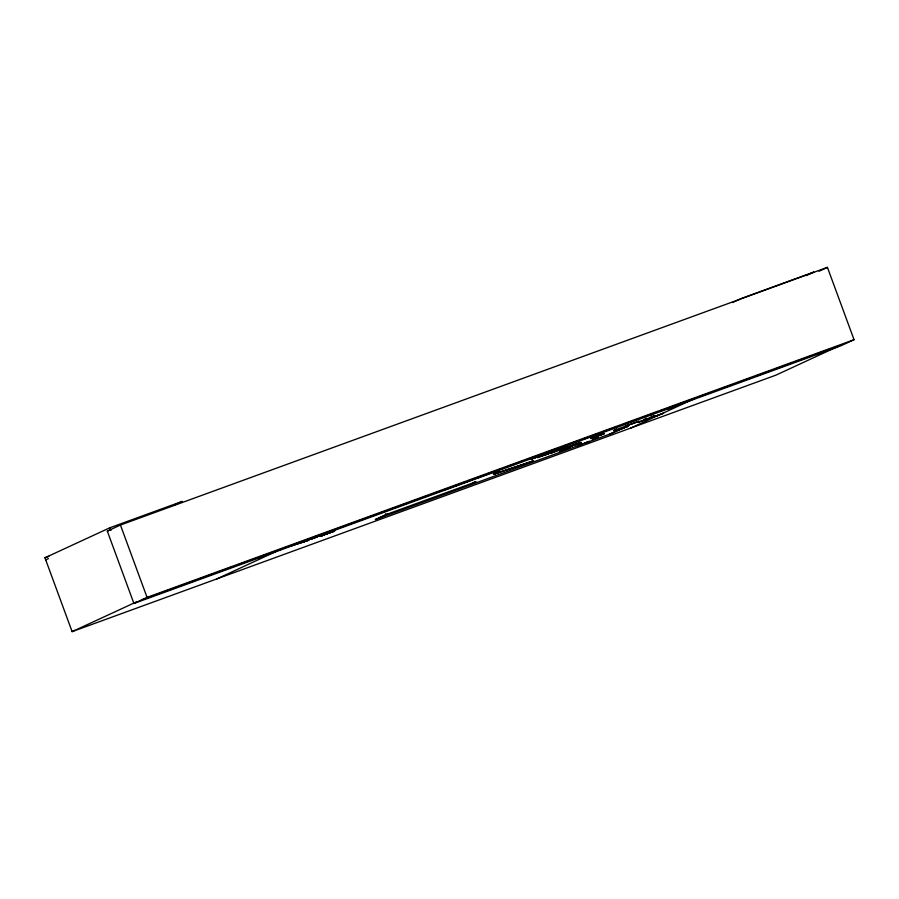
<?xml version="1.0" encoding="UTF-8"?>
<svg xmlns="http://www.w3.org/2000/svg" width="899" height="899" viewBox="0 0 899 899"><rect width="100%" height="100%" fill="white"/><g stroke="black" fill="none" stroke-linecap="round" stroke-linejoin="round"><path stroke-width="1.35" d="M546.603 453.456L554.425 450.332M554.278 450.399L558.324 449.129M559.47 448.691L558.29 449.152M604.263 433.554L603.094 434.003M677.25 405.528L680.195 404.258L669.62 408.135M614.455 430.34L613.86 430.531L616.568 429.273M616.13 429.452L616.692 429.329L613.871 430.565M458.142 484.797L458.704 484.673L456.108 485.82L456.692 485.606M472.054 479.897L472.66 479.706M474.099 478.897L472.065 479.92M475.077 482.01L475.683 481.819L473.031 482.898M475.549 481.763L473.425 482.752M564.314 449.635L566.392 448.68M569.775 444.185L570.371 443.971M322.089 535.782L320.156 536.209M320.606 536.029L321.954 535.714M321.516 535.905L332.203 531.938M570.135 447.399L559.414 451.377M617.703 430.037L628.412 426.25L617.759 430.127M292.164 545.457L291.973 545.547M299.288 543.401L300.075 543.097M300.873 542.288L301.94 541.861M302.806 541.805L303.727 541.456M304.064 541.018L304.604 540.805L301.086 541.839M307.076 540.681L287.556 546.783M307.132 540.434L307.964 540.13M307.593 540.659L308.121 540.456L290.253 545.805M308.548 539.67L309.211 539.524M312.683 538.119L312.537 538.445M305.177 540.625L316.796 537.063M546.693 454.062L537.456 457.613L553.908 451.714M683.577 402.505L675.677 405.494L689.803 400.291M646.493 419.17L638.346 422.26L655.697 415.877M493.439 474.211L499.541 472.099M499.17 472.267L493.596 474.234M458.535 484.651L454.872 486.089M484.572 475.357L485.145 475.234M563.875 449.826L566.572 448.826M541.715 455.366L544.648 454.062M559.414 448.826L554.953 450.556M601.341 434.835L604.15 433.7M334.855 530.747L333.686 531.242M291.231 545.862L291.849 545.614M544.592 454.22L531.14 459.164L532.343 458.782M666.822 409.247L667.878 408.944M604.195 433.689L603.622 433.902M45.725 559.897L48.445 558.627M74.842 630.379L72.122 631.637L44.95 557.785L109.813 527.792L182.182 501.406L174.552 504.935M107.296 531.107L120.444 525.027L827.428 267.363L854.05 339.71L840.902 345.789L133.917 603.465L107.296 531.107L111.195 529.691M732.505 302.581L741.417 298.457L813.775 272.082L806.145 275.611M819.056 271.228L827.428 267.363M136.985 601.645L72.122 631.637L775.815 375.186L839.351 345.8M133.917 603.465L147.065 597.386L854.05 339.71M216.704 578.967L280.297 549.547M281.567 548.963L275.139 551.289M475.549 481.976L386.031 514.588L375.22 519.588L611.399 433.509L622.153 428.666M377.277 518.835L388.098 513.835M443.612 490.258L445.623 489.337L443.623 490.281L444.207 490.067M455.737 485.775L446.365 489.191L455.804 485.741M484.224 475.38L483.156 475.785L484.269 475.369M484.55 475.447L487.37 474.324M486.247 474.739L496.641 470.941M495.81 471.346L498.406 470.177L497.821 470.413M592.407 439.094L598.06 437.06M598.206 437.004L593.362 438.712L598.172 436.914M609.331 434.262L620.04 429.306M630.986 427.969L694.669 398.527M695.938 397.942L680.105 403.707M530.713 461.962C538.4 458.58 526.971 463.333 531.77 461.479M572.629 443.05L580.911 440.027M583.721 439.015L585.8 438.06M583.901 439.038L585.979 438.083M597.217 433.992L595.071 434.88M574.326 444.881L575.821 444.364M580.945 442.488L570.292 446.365L581.069 442.432M628.525 425.058L639.29 421.215L628.626 425.07M633.817 423.238L633.548 423.317M326.056 533.882L333.147 531.298L321.123 535.658M556.043 451.152L549.592 453.366M546.053 453.692L546.648 453.444M590.868 438.543L591.452 438.296M650.157 418.035L642.673 420.653M659.349 414.832L651.955 417.417L651.494 416.383M331.248 532.298L333.72 531.23M564.808 449.41L565.561 449.197M322.449 535.242L321.123 535.737L331.776 531.781M496.518 473.234L494.664 473.953L531.545 461.502L496.518 473.256L497.428 472.896M557.841 449.455L558.818 449.051M591.418 438.307L601.948 434.397M668.317 408.629L666.777 409.259L669.643 408.135M457.737 485.123L468.188 481.313M473.694 479.223L474.863 478.796L473.739 479.212M584.968 438.543L595.61 434.667M475.773 481.886L474.807 482.235M322.415 535.253L328.472 532.95M627.378 425.339L625.299 426.295M577.023 445.971L580.653 444.657M583.945 443.454L589.384 441.364L588.53 441.679M584.799 443.14L587.575 442.128M547.581 453.051L550.469 451.95M553.042 450.849L563.572 446.938M602.678 434.307L593.104 437.835M650.033 417.518L654.708 415.664M645.943 419.485L656.09 415.821M655.483 416.248L663.676 413.158L655.214 416.338M615.77 429.767L626.097 426.002M621.602 428.767L624.221 427.688L621.681 428.733M332.529 531.669L321.988 535.534M544.94 455.119L554.245 451.601M560.369 449.511L551.402 452.916L565.808 447.646M563.021 448.859L571.933 445.556M570.562 446.162L579.9 442.769L563.302 448.815M597.318 437.307L592.441 439.195M541.737 455.355L534.972 457.849M677.273 405.528L669.036 408.562M329.405 532.882L331.18 532.309M551.031 451.5L551.615 451.287M564.999 446.5L565.583 446.275L565.022 446.32M310.661 538.467L319.01 535.298M310.672 538.546L318.976 535.478M320.134 536.31L320.729 536.085M332.068 531.826L331.506 532.096L333.45 531.579L332.855 531.792M553.222 451.186L554.953 450.523L548.3 452.984M671.205 407.562L674.699 406.269M652.168 417.327L651.775 416.271M561.482 449.286L562.077 449.084M44.95 557.785L48.894 556.346M142.244 599.723L156.718 594.453M159.348 593.497L176.462 587.261M179.092 586.305L196.196 580.069M198.825 579.102L213.321 573.82M218.558 571.91L233.055 566.628M238.302 564.718L252.788 559.436M255.406 558.481L272.509 552.244M283.039 548.412L408.258 502.788M410.899 501.833L428.048 495.574M430.688 494.619L445.207 489.326M450.489 487.404L464.997 482.111M467.637 481.145L484.797 474.897M487.438 473.93L501.957 468.637M507.227 466.716L521.746 461.423M527.028 459.501L541.546 454.209M546.817 452.287L558.695 447.96M563.976 446.039L578.495 440.746M583.766 438.824L598.284 433.532M603.566 431.61L615.444 427.283M623.355 424.395L636.706 419.518M643.156 417.181L656.506 412.304M660.316 410.922L676.295 405.089M699.894 396.504L711.727 392.189M719.627 389.312L731.46 384.997M739.36 382.12L751.204 377.794M756.441 375.894L770.915 370.613M776.174 368.702L790.682 363.41M795.907 361.51L810.415 356.218M815.629 354.318L830.148 349.026M835.362 347.126L839.363 345.666M456.894 485.258L457.479 485.033M469.379 480.785L469.963 480.572L467.918 481.437M476.065 478.358L481.988 476.2L475.998 478.392M532.792 461.007L533.388 460.794M559.425 451.399L570.056 447.455M581.608 444.196L582.462 443.881L578.091 445.488L579.327 445.084M627.311 425.463L627.907 425.249L625.142 426.351M672.194 407.393L667.845 408.955M594.587 437.285L596.262 436.667M467.356 481.617L469.93 480.516M324.314 534.703L325.921 534.152M534.984 457.849L532.309 458.793M644.605 419.114L646.842 418.338M542.311 454.973L543.502 454.557M548.323 452.972L546.322 453.658M593.138 437.824L591.126 438.51M689.814 400.46L681.184 403.718M685.117 402.235L679.138 404.28M541.681 455.872L548.143 453.737L541.58 455.995M333.113 531.309L334.136 530.961M651.865 417.451L651.573 416.361M567.527 447.219L561.257 449.388M587.126 442.241L588.384 441.836M580.203 444.769L581.462 444.353M334.102 530.972L334.833 530.758M322.022 535.523L321.213 535.647M562.055 447.387L565.583 446.275M300.524 542.041L317.077 537.141M295.838 543.693L314.257 538.164L313.729 538.377M300.142 542.524L307.267 540.411M288.051 546.682L304.592 541.782M653.876 415.922L654.079 416.529M768.308 371.568L768.533 372.164M652.011 416.192L652.359 417.26M646.673 418.428L646.887 419.024M385.693 513.689L386.031 514.588M120.444 525.027L147.065 597.386M109.813 527.792L110.768 530.376M603.128 433.992L601.925 434.408L603.128 434.003"/></g></svg>
